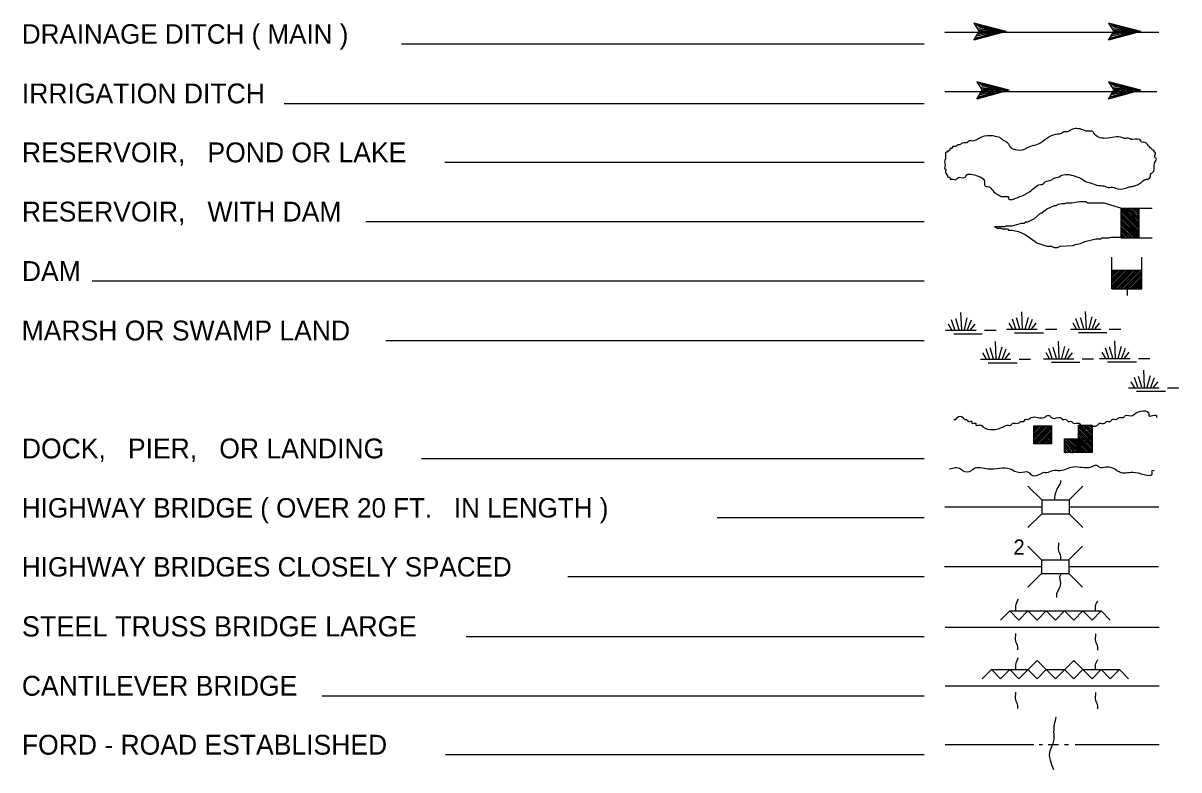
# Model space of a CAD drawing. Extents: x 1356832 to 1861225, y 15916437 to 16327402.
# Drawn here: x 1589782 to 1615046, y 16001678 to 16017994 of the extents above; entities that cross this region are included whole.
import ezdxf

# ---------------------------------------------------------------- set-up
doc = ezdxf.new("R2010")
doc.units = 0
doc.layers.add('L12', color=7, linetype='Continuous')
doc.layers.add('L23', color=7, linetype='Continuous')

msp = doc.modelspace()

# ---------------------------------------------------------------- linework, layer by layer
at = {"layer": 'L12'}
for p, q in [((1609930, 16007428), (1612047, 16007428)), ((1612649, 16007428), (1614608, 16007428)), ((1609924, 16006119), (1612042, 16006119)), ((1612638, 16006119), (1614597, 16006119)), ((1609940, 16004799), (1614613, 16004799)), ((1609940, 16003516), (1614613, 16003516)), ((1609940, 16002232), (1611873, 16002232)), ((1611989, 16002232), (1612063, 16002232)), ((1612190, 16002232), (1612417, 16002232)), ((1612549, 16002232), (1612633, 16002232)), ((1612776, 16002232), (1614613, 16002232))]:
    msp.add_line(p, q, dxfattribs=at)
at = {"layer": 'L23'}
for p, q in [((1611271, 16017809), (1610563, 16017994)), ((1610563, 16017994), (1610679, 16017809)), ((1611192, 16017820), (1610616, 16017963)), ((1614217, 16017809), (1613504, 16017994)), ((1613504, 16017994), (1613626, 16017809)), ((1614133, 16017820), (1613557, 16017963)), ((1609930, 16017794), (1614608, 16017794)), ((1611271, 16017809), (1610563, 16017619)), ((1610563, 16017619), (1610679, 16017809)), ((1611165, 16017794), (1610606, 16017651)), ((1611091, 16017804), (1610616, 16017667)), ((1611112, 16017820), (1610621, 16017941)), ((1611007, 16017794), (1610632, 16017709)), ((1611023, 16017820), (1610658, 16017910)), ((1610933, 16017804), (1610658, 16017746)), ((1610806, 16017794), (1610664, 16017762)), ((1610933, 16017825), (1610674, 16017868)), ((1611271, 16017809), (1610679, 16017809)), ((1610822, 16017820), (1610690, 16017841)), ((1610732, 16017820), (1610690, 16017825)), ((1610764, 16017794), (1610690, 16017794)), ((1610954, 16017809), (1610764, 16017809)), ((1610891, 16017809), (1610764, 16017809)), ((1614217, 16017809), (1613504, 16017619)), ((1613504, 16017619), (1613626, 16017809)), ((1614106, 16017794), (1613546, 16017651)), ((1614032, 16017804), (1613557, 16017667)), ((1614059, 16017820), (1613562, 16017941)), ((1613948, 16017794), (1613573, 16017709)), ((1613964, 16017820), (1613599, 16017910)), ((1613874, 16017804), (1613599, 16017746)), ((1613747, 16017794), (1613605, 16017762)), ((1613874, 16017825), (1613615, 16017868)), ((1614217, 16017809), (1613626, 16017809)), ((1613763, 16017820), (1613631, 16017841)), ((1613673, 16017820), (1613631, 16017825)), ((1613705, 16017794), (1613631, 16017794)), ((1613900, 16017809), (1613705, 16017809)), ((1613832, 16017809), (1613705, 16017809)), ((1598050, 16017545), (1609476, 16017545)), ((1611339, 16016526), (1610632, 16016711)), ((1610632, 16016711), (1610748, 16016526)), ((1614217, 16016526), (1613504, 16016711)), ((1613504, 16016711), (1613626, 16016526)), ((1609930, 16016500), (1614566, 16016500)), ((1611339, 16016526), (1610632, 16016336)), ((1610632, 16016336), (1610748, 16016526)), ((1611234, 16016510), (1610674, 16016368)), ((1611255, 16016537), (1610679, 16016679)), ((1611155, 16016521), (1610679, 16016384)), ((1611181, 16016537), (1610690, 16016658)), ((1611075, 16016510), (1610701, 16016426)), ((1611091, 16016537), (1610722, 16016627)), ((1610996, 16016521), (1610722, 16016458)), ((1610875, 16016510), (1610732, 16016479)), ((1610996, 16016542), (1610738, 16016584)), ((1611339, 16016526), (1610748, 16016526)), ((1610891, 16016537), (1610759, 16016558)), ((1610796, 16016537), (1610759, 16016542)), ((1610833, 16016510), (1610759, 16016510)), ((1611023, 16016526), (1610833, 16016526)), ((1610954, 16016526), (1610833, 16016526)), ((1614217, 16016526), (1613504, 16016336)), ((1613504, 16016336), (1613626, 16016526)), ((1614106, 16016510), (1613546, 16016368)), ((1614133, 16016537), (1613557, 16016679)), ((1614032, 16016521), (1613557, 16016384)), ((1614059, 16016537), (1613562, 16016658)), ((1613948, 16016510), (1613573, 16016426)), ((1613964, 16016537), (1613599, 16016627)), ((1613874, 16016521), (1613599, 16016458)), ((1613747, 16016510), (1613605, 16016479)), ((1613874, 16016542), (1613615, 16016584)), ((1614217, 16016526), (1613626, 16016526)), ((1613763, 16016537), (1613631, 16016558)), ((1613673, 16016537), (1613631, 16016542)), ((1613705, 16016510), (1613631, 16016510)), ((1613900, 16016526), (1613705, 16016526)), ((1613832, 16016526), (1613705, 16016526)), ((1595489, 16016241), (1609476, 16016241)), ((1599000, 16014953), (1609476, 16014953)), ((1613774, 16013950), (1614465, 16013950)), ((1613774, 16013950), (1614175, 16013554)), ((1613774, 16013918), (1614175, 16013517)), ((1613805, 16013950), (1614175, 16013585)), ((1613842, 16013950), (1614175, 16013627)), ((1613879, 16013950), (1614175, 16013670)), ((1613916, 16013950), (1614175, 16013701)), ((1613948, 16013950), (1614175, 16013733)), ((1613990, 16013950), (1614175, 16013770)), ((1614032, 16013950), (1614175, 16013812)), ((1614064, 16013950), (1614175, 16013844)), ((1614096, 16013950), (1614175, 16013876)), ((1614133, 16013950), (1614175, 16013913)), ((1613774, 16013886), (1614175, 16013485)), ((1613774, 16013844), (1614175, 16013443)), ((1613774, 16013812), (1614175, 16013411)), ((1613774, 16013775), (1614175, 16013379)), ((1613774, 16013744), (1614175, 16013342)), ((1613774, 16013701), (1614175, 16013300)), ((1613774, 16013670), (1614138, 16013300)), ((1597274, 16013659), (1609476, 16013659)), ((1613774, 16013633), (1614106, 16013300)), ((1613774, 16013596), (1614074, 16013300)), ((1613774, 16013554), (1614032, 16013300)), ((1613774, 16013517), (1614001, 16013300)), ((1613774, 16013485), (1613958, 16013300)), ((1613774, 16013453), (1613921, 16013300)), ((1613774, 16013411), (1613879, 16013300)), ((1613774, 16013379), (1613847, 16013300)), ((1613774, 16013342), (1613816, 16013300)), ((1613774, 16013311), (1613779, 16013300)), ((1614175, 16013300), (1614465, 16013300)), ((1613583, 16012191), (1613583, 16012883)), ((1614233, 16012592), (1614233, 16012883)), ((1613583, 16012191), (1613979, 16012592)), ((1613583, 16012228), (1613948, 16012592)), ((1613583, 16012260), (1613906, 16012592)), ((1613583, 16012302), (1613863, 16012592)), ((1613583, 16012334), (1613832, 16012592)), ((1613583, 16012371), (1613800, 16012592)), ((1613583, 16012408), (1613763, 16012592)), ((1613583, 16012450), (1613721, 16012592)), ((1613583, 16012487), (1613689, 16012592)), ((1613583, 16012519), (1613657, 16012592)), ((1613583, 16012550), (1613626, 16012592)), ((1613615, 16012191), (1614016, 16012592)), ((1613647, 16012191), (1614048, 16012592)), ((1613689, 16012191), (1614090, 16012592)), ((1613721, 16012191), (1614122, 16012592)), ((1613758, 16012191), (1614159, 16012592)), ((1613789, 16012191), (1614191, 16012592)), ((1613832, 16012191), (1614233, 16012592)), ((1613863, 16012191), (1614233, 16012561)), ((1613900, 16012191), (1614233, 16012529)), ((1613937, 16012191), (1614233, 16012492)), ((1613979, 16012191), (1614233, 16012450)), ((1614016, 16012191), (1614233, 16012418)), ((1591292, 16012360), (1609476, 16012360)), ((1613921, 16012043), (1613921, 16012191)), ((1614048, 16012191), (1614233, 16012376)), ((1614080, 16012191), (1614233, 16012344)), ((1614122, 16012191), (1614233, 16012302)), ((1614159, 16012191), (1614233, 16012270)), ((1614191, 16012191), (1614233, 16012233)), ((1614222, 16012191), (1614233, 16012202)), ((1610299, 16011294), (1610283, 16011668)), ((1611630, 16011309), (1611614, 16011684)), ((1613024, 16011320), (1613008, 16011695)), ((1610083, 16011283), (1610009, 16011420)), ((1610146, 16011294), (1610072, 16011510)), ((1610241, 16011294), (1610167, 16011536)), ((1610357, 16011294), (1610421, 16011552)), ((1610421, 16011278), (1610516, 16011510)), ((1610489, 16011294), (1610590, 16011420)), ((1611413, 16011304), (1611339, 16011436)), ((1611482, 16011309), (1611408, 16011526)), ((1611572, 16011309), (1611498, 16011552)), ((1611688, 16011309), (1611757, 16011568)), ((1611757, 16011294), (1611846, 16011526)), ((1611825, 16011309), (1611926, 16011436)), ((1612807, 16011309), (1612733, 16011441)), ((1612871, 16011320), (1612797, 16011536)), ((1612966, 16011320), (1612892, 16011558)), ((1613082, 16011320), (1613150, 16011579)), ((1613150, 16011304), (1613240, 16011536)), ((1613214, 16011320), (1613314, 16011441)), ((1609946, 16011283), (1610616, 16011283)), ((1610125, 16011209), (1610748, 16011209)), ((1610796, 16011283), (1611049, 16011283)), ((1611281, 16011304), (1611947, 16011304)), ((1611456, 16011225), (1612084, 16011225)), ((1612131, 16011304), (1612380, 16011304)), ((1612675, 16011309), (1613341, 16011309)), ((1612850, 16011235), (1613473, 16011235)), ((1613525, 16011309), (1613774, 16011309)), ((1597707, 16011061), (1609476, 16011061)), ((1610996, 16010660), (1610922, 16010903)), ((1611054, 16010660), (1611038, 16011035)), ((1611112, 16010660), (1611181, 16010919)), ((1612279, 16010670), (1612205, 16010887)), ((1612374, 16010670), (1612300, 16010908)), ((1612432, 16010670), (1612417, 16011045)), ((1612490, 16010670), (1612554, 16010929)), ((1612554, 16010649), (1612649, 16010887)), ((1613515, 16010676), (1613441, 16010892)), ((1613605, 16010676), (1613531, 16010919)), ((1613663, 16010676), (1613647, 16011051)), ((1613721, 16010676), (1613789, 16010934)), ((1613789, 16010660), (1613879, 16010892)), ((1610706, 16010649), (1611371, 16010649)), ((1610838, 16010649), (1610764, 16010787)), ((1610906, 16010660), (1610833, 16010876)), ((1611181, 16010644), (1611271, 16010876)), ((1611250, 16010660), (1611350, 16010787)), ((1611556, 16010649), (1611804, 16010649)), ((1612084, 16010660), (1612749, 16010660)), ((1612216, 16010660), (1612142, 16010792)), ((1612622, 16010670), (1612723, 16010792)), ((1612934, 16010660), (1613182, 16010660)), ((1613314, 16010670), (1613979, 16010670)), ((1613446, 16010670), (1613372, 16010802)), ((1613858, 16010676), (1613958, 16010802)), ((1614164, 16010670), (1614412, 16010670)), ((1610880, 16010575), (1611508, 16010575)), ((1612258, 16010586), (1612881, 16010586)), ((1613488, 16010591), (1614117, 16010591)), ((1614296, 16010037), (1614280, 16010412)), ((1614080, 16010026), (1614006, 16010158)), ((1614148, 16010037), (1614074, 16010253)), ((1614238, 16010037), (1614164, 16010274)), ((1614354, 16010037), (1614423, 16010296)), ((1614423, 16010016), (1614513, 16010253)), ((1614492, 16010037), (1614592, 16010158)), ((1613948, 16010026), (1614613, 16010026)), ((1614122, 16009952), (1614750, 16009952)), ((1614798, 16010026), (1615046, 16010026)), ((1611873, 16008801), (1612263, 16009192)), ((1611873, 16009150), (1611915, 16009192)), ((1611873, 16009118), (1611947, 16009192)), ((1611873, 16009086), (1611984, 16009192)), ((1611873, 16009060), (1612015, 16009192)), ((1611873, 16009012), (1612058, 16009192)), ((1611873, 16008975), (1612089, 16009192)), ((1611873, 16008944), (1612121, 16009192)), ((1611873, 16008912), (1612158, 16009192)), ((1611873, 16008870), (1612200, 16009192)), ((1611873, 16008833), (1612232, 16009192)), ((1611904, 16008801), (1612263, 16009160)), ((1611941, 16008801), (1612263, 16009129)), ((1613150, 16008891), (1612850, 16009192)), ((1613150, 16008859), (1612850, 16009160)), ((1613150, 16008817), (1612850, 16009118)), ((1613150, 16008928), (1612865, 16009208)), ((1613150, 16008960), (1612897, 16009208)), ((1613140, 16009012), (1612939, 16009208)), ((1613150, 16009034), (1612971, 16009208)), ((1613150, 16009070), (1613008, 16009208)), ((1613150, 16009102), (1613040, 16009208)), ((1613150, 16009144), (1613082, 16009208)), ((1613150, 16009176), (1613114, 16009208)), ((1611984, 16008801), (1612263, 16009086)), ((1612015, 16008801), (1612263, 16009049)), ((1612047, 16008801), (1612263, 16009018)), ((1612084, 16008801), (1612263, 16008986)), ((1612131, 16008801), (1612263, 16008944)), ((1612158, 16008801), (1612263, 16008912)), ((1612190, 16008801), (1612263, 16008875)), ((1612834, 16008611), (1612549, 16008891)), ((1612865, 16008611), (1612564, 16008912)), ((1612897, 16008611), (1612596, 16008912)), ((1612934, 16008611), (1612638, 16008912)), ((1612971, 16008611), (1612675, 16008912)), ((1613008, 16008611), (1612707, 16008912)), ((1613040, 16008611), (1612739, 16008912)), ((1613082, 16008611), (1612781, 16008912)), ((1613114, 16008611), (1612813, 16008912)), ((1613150, 16008785), (1612850, 16009086)), ((1613150, 16008754), (1612850, 16009049)), ((1613150, 16008717), (1612850, 16009018)), ((1613150, 16008674), (1612850, 16008975)), ((1613150, 16008643), (1612850, 16008944)), ((1613150, 16008611), (1612850, 16008912)), ((1612221, 16008801), (1612263, 16008843)), ((1612791, 16008611), (1612549, 16008859)), ((1612754, 16008611), (1612549, 16008817)), ((1612723, 16008601), (1612549, 16008785)), ((1612691, 16008611), (1612549, 16008754)), ((1612654, 16008611), (1612549, 16008717)), ((1612607, 16008611), (1612549, 16008674)), ((1612580, 16008601), (1612549, 16008643)), ((1598488, 16008484), (1609476, 16008484)), ((1612047, 16007576), (1611746, 16007877)), ((1612649, 16007576), (1612950, 16007877)), ((1612047, 16007576), (1612047, 16007275)), ((1612047, 16007576), (1612649, 16007576)), ((1612649, 16007576), (1612649, 16007275)), ((1604956, 16007191), (1609476, 16007191)), ((1612047, 16007275), (1611746, 16006974)), ((1612047, 16007275), (1612649, 16007275)), ((1612649, 16007275), (1612950, 16006974)), ((1612042, 16006267), (1611741, 16006568)), ((1612638, 16006267), (1612939, 16006568)), ((1612042, 16006267), (1612042, 16005966)), ((1612042, 16006267), (1612638, 16006267)), ((1612638, 16006267), (1612638, 16005966)), ((1601688, 16005902), (1609476, 16005902)), ((1612042, 16005966), (1611741, 16005670)), ((1612042, 16005966), (1612638, 16005966)), ((1612638, 16005966), (1612939, 16005670)), ((1611149, 16004952), (1611350, 16005152)), ((1611339, 16005152), (1613346, 16005152)), ((1611350, 16005152), (1611551, 16004952)), ((1611551, 16004952), (1611746, 16005152)), ((1611746, 16005152), (1611947, 16004952)), ((1611947, 16004952), (1612147, 16005152)), ((1612147, 16005152), (1612348, 16004952)), ((1612348, 16004952), (1612549, 16005152)), ((1612549, 16005152), (1612749, 16004952)), ((1612749, 16004952), (1612950, 16005152)), ((1612950, 16005152), (1613150, 16004952)), ((1613150, 16004952), (1613346, 16005152)), ((1613346, 16005152), (1613546, 16004952)), ((1599465, 16004593), (1609476, 16004593)), ((1611551, 16003669), (1611947, 16004070)), ((1611947, 16004070), (1612348, 16003669)), ((1612348, 16003669), (1612749, 16004070)), ((1612749, 16004070), (1613150, 16003669)), ((1610748, 16003669), (1610949, 16003869)), ((1610949, 16003869), (1611149, 16003669)), ((1610949, 16003869), (1611746, 16003869)), ((1611149, 16003669), (1611350, 16003869)), ((1611350, 16003869), (1611551, 16003669)), ((1611746, 16003869), (1611947, 16003669)), ((1611947, 16003669), (1612147, 16003869)), ((1612147, 16003869), (1612549, 16003869)), ((1612549, 16003869), (1612749, 16003669)), ((1612749, 16003669), (1612950, 16003869)), ((1612950, 16003869), (1613747, 16003869)), ((1613150, 16003669), (1613346, 16003869)), ((1613346, 16003869), (1613546, 16003669)), ((1613546, 16003669), (1613747, 16003869)), ((1613747, 16003869), (1613948, 16003669)), ((1596313, 16003299), (1609476, 16003299)), ((1599016, 16002011), (1609476, 16002011))]:
    msp.add_line(p, q, dxfattribs=at)
for points in [[(1613774, 16013950), (1613414, 16014060), (1613055, 16014060), (1613013, 16014087), (1612871, 16014087), (1612707, 16014060), (1612591, 16014060), (1612549, 16014045), (1612490, 16014045), (1612406, 16014029), (1612364, 16014002), (1612322, 16014002), (1612163, 16013928), (1612105, 16013886), (1612084, 16013886), (1612047, 16013844), (1612021, 16013844), (1611883, 16013717), (1611767, 16013659), (1611741, 16013643), (1611698, 16013643), (1611667, 16013617), (1611598, 16013617), (1611398, 16013559), (1611255, 16013559), (1611239, 16013543), (1611155, 16013543), (1611017, 16013543), (1611038, 16013543), (1611075, 16013517), (1611155, 16013517), (1611181, 16013501), (1611297, 16013501), (1611324, 16013474), (1611355, 16013474), (1611398, 16013474), (1611540, 16013443), (1611683, 16013379), (1611904, 16013221), (1611941, 16013194), (1612163, 16013121), (1612263, 16013121), (1612322, 16013094), (1612390, 16013094), (1612448, 16013121), (1612733, 16013136), (1612776, 16013157), (1612892, 16013179), (1612992, 16013221), (1613230, 16013279), (1613330, 16013279), (1613372, 16013300), (1613515, 16013300), (1613557, 16013316), (1613779, 16013316)], [(1613774, 16013950), (1613774, 16013311)], [(1613774, 16013311), (1613774, 16013300), (1614175, 16013300), (1614175, 16013950)], [(1614222, 16012191), (1614233, 16012191), (1614233, 16012592), (1613583, 16012592)], [(1613583, 16012191), (1614222, 16012191)]]:
    msp.add_lwpolyline(points, dxfattribs=at)
for points in [[(1611873, 16008801), (1611873, 16009192), (1612263, 16009192), (1612263, 16008801)], [(1613150, 16008912), (1612850, 16008912), (1612850, 16009208), (1613150, 16009208)], [(1612850, 16008611), (1612549, 16008611), (1612549, 16008912), (1612850, 16008912)], [(1613150, 16008611), (1612850, 16008611), (1612850, 16008912), (1613150, 16008912)]]:
    msp.add_lwpolyline(points, close=True, dxfattribs=at)
for points in [[(1610658, 16014652), (1610716, 16014625), (1610796, 16014551), (1610796, 16014483), (1610833, 16014425), (1610859, 16014425), (1611054, 16014266), (1611097, 16014245), (1611181, 16014203), (1611324, 16014187), (1611324, 16014166), (1611524, 16014187), (1611566, 16014203), (1611783, 16014309), (1612021, 16014467), (1612084, 16014483), (1612121, 16014525), (1612263, 16014567), (1612322, 16014610), (1612406, 16014625), (1612448, 16014652), (1612776, 16014652), (1612934, 16014583), (1613029, 16014525), (1613087, 16014509), (1613298, 16014446), (1613441, 16014425), (1613473, 16014409), (1613599, 16014409), (1613657, 16014388), (1613879, 16014388), (1613937, 16014409), (1614022, 16014425), (1614096, 16014446), (1614180, 16014483), (1614338, 16014583), (1614365, 16014583), (1614423, 16014652), (1614439, 16014710), (1614465, 16014726), (1614507, 16014810), (1614523, 16014953), (1614550, 16015037), (1614523, 16015069), (1614523, 16015175), (1614507, 16015175), (1614507, 16015196), (1614465, 16015233), (1614439, 16015254), (1614365, 16015333), (1614280, 16015391), (1614238, 16015391), (1614222, 16015417), (1614038, 16015454), (1614001, 16015454), (1613958, 16015476), (1613858, 16015476), (1613816, 16015491), (1613441, 16015476), (1613187, 16015592), (1613172, 16015618), (1613114, 16015634), (1613013, 16015634), (1612950, 16015660), (1612691, 16015660), (1612649, 16015634), (1612564, 16015618), (1612533, 16015618), (1612490, 16015592), (1612348, 16015560), (1612163, 16015476), (1611984, 16015354), (1611698, 16015254), (1611667, 16015233), (1611456, 16015233), (1611355, 16015296), (1611339, 16015333), (1611281, 16015391), (1611213, 16015433), (1611181, 16015454), (1611155, 16015476), (1611038, 16015518), (1610917, 16015534), (1610674, 16015476), (1610532, 16015417), (1610447, 16015417), (1610431, 16015391), (1610315, 16015375), (1610247, 16015333), (1610204, 16015333), (1610188, 16015312), (1610146, 16015296), (1610104, 16015296), (1610072, 16015254), (1610046, 16015254), (1610030, 16015212), (1609988, 16015196)], [(1609988, 16015196), (1609988, 16015175), (1609967, 16015175), (1609946, 16015037), (1609930, 16014995), (1609930, 16014852), (1609930, 16014810), (1609946, 16014810), (1609946, 16014726), (1609967, 16014710), (1609967, 16014683), (1609988, 16014683), (1609988, 16014652), (1610009, 16014625), (1610030, 16014625), (1610046, 16014610), (1610046, 16014583), (1610072, 16014583), (1610188, 16014583), (1610204, 16014610), (1610373, 16014625), (1610389, 16014652), (1610658, 16014652)], [(1610125, 16009335), (1610167, 16009335), (1610199, 16009377), (1610326, 16009377), (1610363, 16009335), (1610405, 16009335), (1610442, 16009292), (1610521, 16009292), (1610521, 16009250), (1610606, 16009250), (1610606, 16009208), (1610648, 16009208), (1610722, 16009208), (1610764, 16009176), (1611207, 16009176), (1611292, 16009208), (1611371, 16009208), (1611413, 16009250), (1611530, 16009250), (1611614, 16009292), (1611656, 16009292), (1611688, 16009335), (1611730, 16009335), (1611815, 16009377), (1612100, 16009377), (1612174, 16009419), (1612216, 16009419), (1612258, 16009377), (1612417, 16009377), (1612459, 16009377), (1612496, 16009335), (1612580, 16009335), (1612622, 16009292), (1612696, 16009292), (1612739, 16009250), (1612865, 16009250), (1612897, 16009208), (1613024, 16009208), (1613066, 16009208), (1613267, 16009208), (1613309, 16009250), (1613425, 16009250), (1613467, 16009292), (1613546, 16009292), (1613589, 16009335), (1613663, 16009335), (1613747, 16009377), (1613789, 16009377), (1613832, 16009377), (1613874, 16009419), (1614032, 16009419), (1614074, 16009451), (1614391, 16009451), (1614391, 16009419), (1614470, 16009419), (1614555, 16009419), (1614555, 16009377)], [(1610030, 16008257), (1610273, 16008257), (1610315, 16008220), (1610516, 16008220), (1610558, 16008257), (1610875, 16008257), (1611355, 16008257), (1611566, 16008178), (1611767, 16008178), (1611804, 16008136), (1612005, 16008136), (1612084, 16008178), (1612163, 16008178), (1612290, 16008220), (1612448, 16008220), (1612733, 16008300), (1613129, 16008300), (1613214, 16008337), (1613256, 16008337), (1613298, 16008300), (1613457, 16008300), (1613700, 16008220), (1613779, 16008178), (1614096, 16008178), (1614465, 16008178), (1614465, 16008220), (1614507, 16008220)], [(1612337, 16007587), (1612337, 16007634), (1612422, 16007877), (1612464, 16007962), (1612464, 16008004)], [(1612464, 16006277), (1612464, 16006341), (1612422, 16006467), (1612422, 16006626), (1612422, 16006636)], [(1612380, 16005443), (1612380, 16005533), (1612464, 16005744), (1612464, 16005945), (1612490, 16005966)], [(1611482, 16005168), (1611482, 16005258), (1611540, 16005411)], [(1613224, 16005168), (1613224, 16005258), (1613272, 16005374)], [(1611524, 16004302), (1611524, 16004366), (1611482, 16004492), (1611482, 16004651), (1611482, 16004661)], [(1613272, 16004292), (1613272, 16004360), (1613230, 16004487), (1613230, 16004640), (1613230, 16004651)], [(1611482, 16003885), (1611482, 16003975), (1611540, 16004128)], [(1613224, 16003885), (1613224, 16003975), (1613272, 16004091)], [(1611524, 16003019), (1611524, 16003083), (1611482, 16003209), (1611482, 16003368), (1611482, 16003378)], [(1613272, 16003009), (1613272, 16003077), (1613230, 16003199), (1613230, 16003357), (1613230, 16003368)], [(1612316, 16001678), (1612232, 16002100), (1612316, 16002312), (1612316, 16002507), (1612364, 16002834)]]:
    msp.add_spline(points, degree=3, dxfattribs=at)

# ---------------------------------------------------------------- texts
for s, height, p in [('DRAINAGE DITCH ( MAIN )', 425.01, (1589755, 16017545)), ('IRRIGATION DITCH', 433.31, (1589755, 16016241)), ('RESERVOIR,   POND OR LAKE', 433.31, (1589755, 16014953)), ('RESERVOIR,   WITH DAM', 433.31, (1589755, 16013659)), ('DAM', 433.3, (1589755, 16012360)), ('MARSH OR SWAMP LAND', 433.31, (1589750, 16011061)), ('DOCK,   PIER,   OR LANDING', 433.31, (1589755, 16008484)), ('HIGHWAY BRIDGE ( OVER 20 FT.   IN LENGTH )', 425.01, (1589755, 16007191)), ('2', 333, (1611429, 16006378)), ('HIGHWAY BRIDGES CLOSELY SPACED', 425.01, (1589755, 16005902)), ('STEEL TRUSS BRIDGE LARGE', 441.61, (1589755, 16004593)), ('CANTILEVER BRIDGE', 433.31, (1589755, 16003299)), ('FORD - ROAD ESTABLISHED', 433.31, (1589755, 16002011))]:
    msp.add_text(s, height=height, dxfattribs=at).set_placement(p)

doc.saveas('drawing.dxf')
